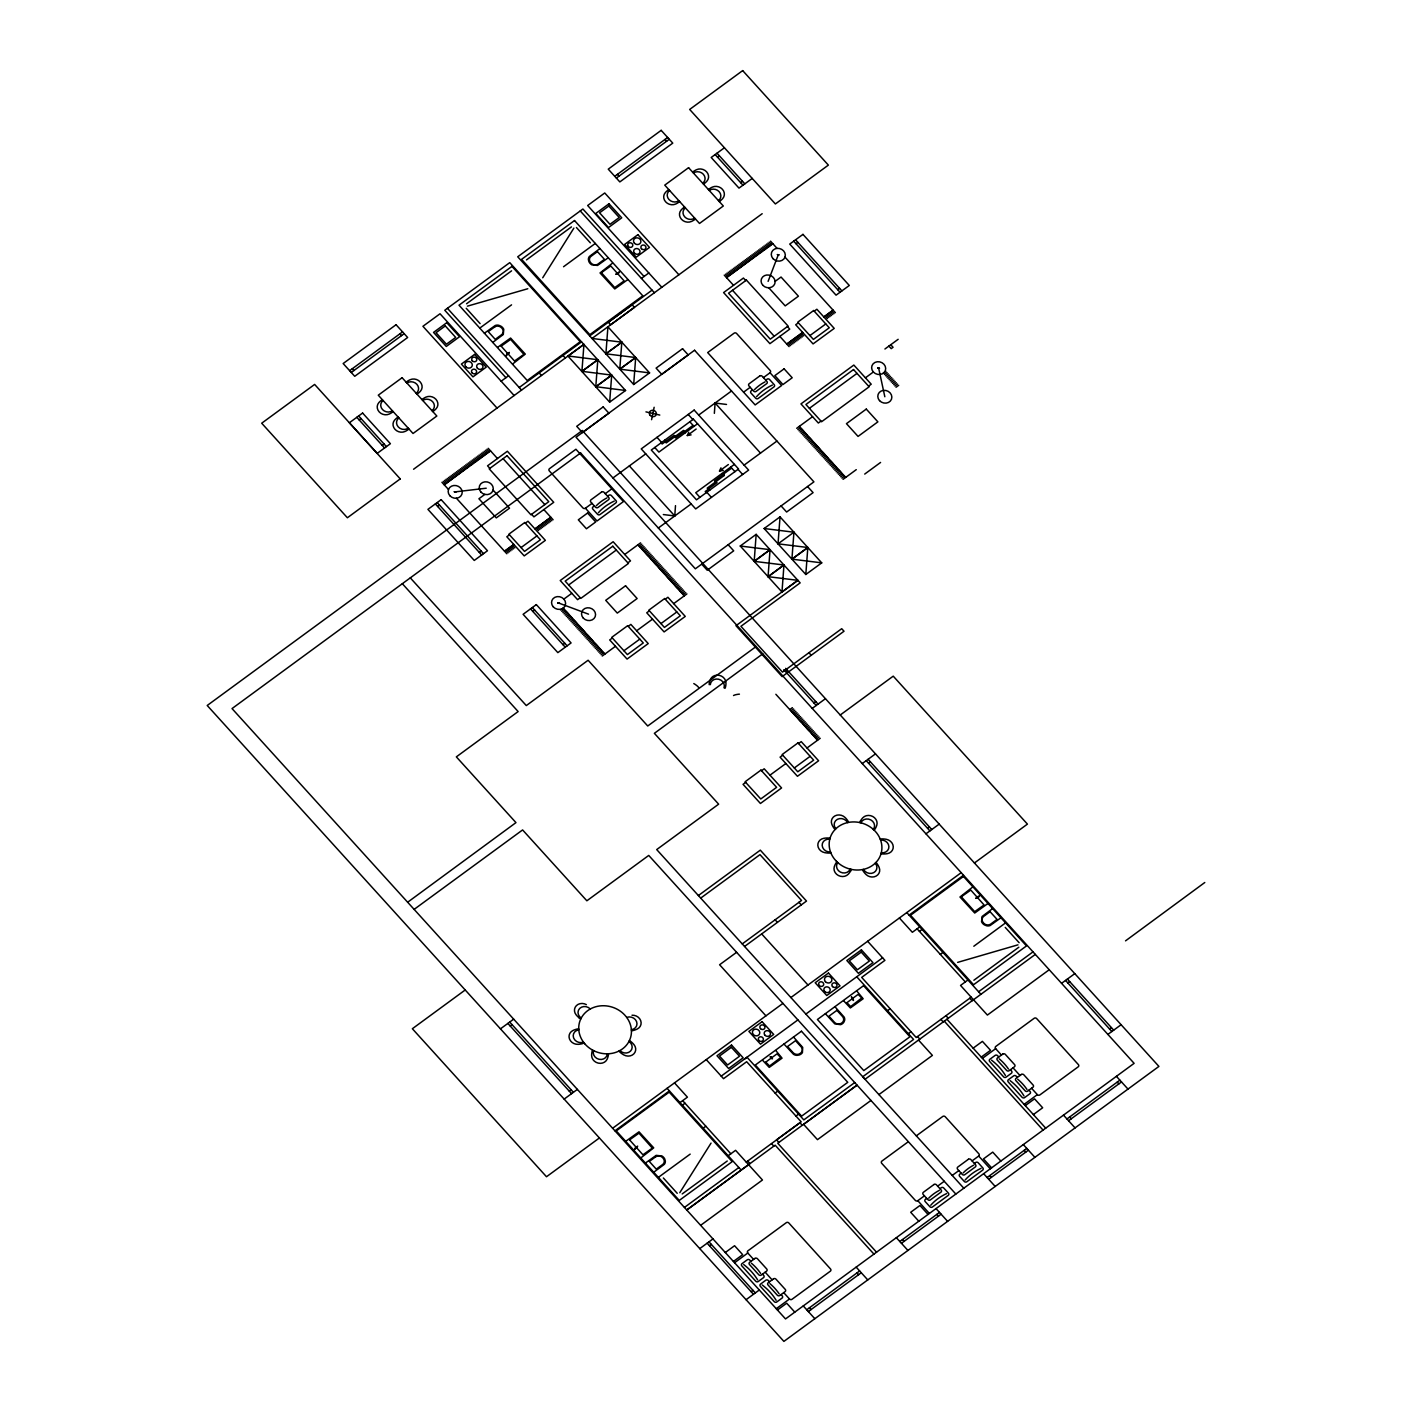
<?xml version="1.0" encoding="UTF-8"?>
<svg xmlns="http://www.w3.org/2000/svg" width="1412" height="1412" viewBox="0 0 1412 1412"><rect width="100%" height="100%" fill="white"/><g stroke="black" fill="none" stroke-linecap="round" stroke-linejoin="round"><path stroke-width="1.5" d="M617.097 272.869L618.244 273.663L619.533 271.828L615.738 274.299L617.909 273.769M771.94 1057.729C766.204 1054.587 775.929 1060.571 771.058 1058.276M756.161 534.354L754.184 561.358L783.96 564.994L781.983 591.999L797.851 580.332L768.057 576.661L770.052 549.674L740.259 546.02L756.161 534.354L800.163 582.874L740.929 626.31L782.477 672.13L841.711 628.693L844.023 631.235L782.142 676.613L735.97 625.692L797.851 580.332M649.573 372.892L619.78 369.167L635.7 357.554L605.907 353.812L607.919 326.807L649.573 372.892L633.688 384.505L635.682 357.518L619.78 369.167L621.809 342.181L592.016 338.456L517.727 256.79L582.891 209.011L644.066 276.47M663.34 514.55L674.76 515.962L675.501 505.637M714.348 413.363L715.107 403.038L726.509 404.45M805.811 574.49L807.823 547.503L778.03 543.832L780.042 516.863L764.139 528.512L805.811 574.49L821.731 562.858L780.042 516.863M764.139 528.512L793.932 532.218L791.92 559.152L821.731 562.858M583.95 344.334L581.92 371.321L611.696 375.098L609.666 402.085M508.267 354.041C512.397 347.987 502.495 361.172 507.42 353.247M636.671 1147.85C640.483 1141.655 631.323 1154.698 635.841 1146.985M651.585 419.682L654.144 407.274M977.033 896.92L978.181 897.732L979.469 895.896L975.674 898.35L977.845 897.82M768.11 281.359L778.312 254.742M691.103 434.878L687.291 435.531L688.774 432.319M723.297 470.39L719.502 471.043L720.985 467.831M771.57 1057.906L771.217 1056.97L771.287 1058.047M542.72 277.776L573.872 228.126M679.79 1192.699L711.048 1143.102M1125.541 940.851L1204.789 882.5M526.482 259.914L571.454 226.891M563.547 266.744L595.299 243.446M599.941 248.547L589.386 256.472A5.56 4.96 18.5 0 0 588.398 259.702L588.928 261.679A6.989 6.213 18.5 0 0 591.769 264.821L597.541 265.438L608.272 257.743M612.526 263.144L600.029 272.94L614.767 288.966L627.581 279.735M617.503 272.745L618.121 273.434M581.85 371.444L597.735 359.778L581.85 371.409M441.938 482.304L444.25 484.845L490.529 450.852L497.465 458.529M484.845 494.394L478.915 498.754L496.3 517.886L509.52 508.179L493.088 490.088M509.467 534.813L506.82 536.754L524.205 555.904L545.367 540.355L527.982 521.222L525.335 523.164M456.429 498.242L504.525 551.209L513.792 544.414M534.936 528.882L550.786 517.233M521.063 547.574L536.913 535.925M585.415 508.232L597.011 520.993L623.451 501.578L575.919 449.245L549.48 468.678A1.783 1.589 18.5 0 0 549.321 470.92L582.944 507.932A1.783 1.589 18.5 0 0 585.415 508.232L592.034 503.378M605.254 493.67L611.855 488.817M594.346 505.937L593.022 506.908A1.783 1.589 18.5 0 0 592.863 509.15L597.505 514.25A1.783 1.589 18.5 0 0 599.976 514.568L615.844 502.919A1.783 1.589 18.5 0 0 616.003 500.66L611.378 495.559A1.783 1.589 18.5 0 0 608.89 495.259L607.566 496.23M884.918 349.011L898.156 339.304M809.394 408.333L856.996 373.386M796.686 428.295L812.553 416.664M865.432 377.816L873.357 371.991A7.113 6.336 18.5 0 0 885.324 370.579A7.113 6.336 18.5 0 0 877.276 361.754A7.113 6.336 18.5 0 0 873.375 372.009M797.833 429.583L800.48 427.642M798.998 430.854L801.645 428.913M800.163 432.125L802.793 430.183M801.31 433.413L803.957 431.472M883.294 373.227L885.942 371.285M802.475 434.684L805.122 432.743M820.99 421.094L818.342 423.035L800.957 403.903L853.836 365.055L871.222 384.205L868.574 386.147M884.442 374.498L887.089 372.556M803.64 435.955L806.27 434.013M885.606 375.769L888.254 373.827M804.787 437.243L807.435 435.302M886.771 377.057L889.419 375.098M805.952 438.514L808.599 436.573M887.919 378.328L890.566 376.386M807.117 439.785L809.747 437.844M889.083 379.599L891.731 377.657M808.264 441.073L810.912 439.114M890.248 380.869L892.896 378.928M809.429 442.344L812.077 440.403M891.396 382.158L894.043 380.216M810.594 443.615L813.224 441.674M892.56 383.429L895.208 381.487M811.741 444.886L814.389 442.944M893.725 384.699L896.373 382.758M812.906 446.174L815.554 444.233M894.873 385.988L897.52 384.046M814.071 447.445L816.718 445.504M896.038 387.259L898.685 385.317M815.218 448.716L817.866 446.774M816.383 450.004L819.031 448.063M817.548 451.275L820.195 449.334M818.695 452.546L821.343 450.604M819.86 453.834L822.508 451.893M821.025 455.105L823.673 453.164M822.172 456.376L824.82 454.435M823.337 457.664L825.985 455.723M824.502 458.935L827.15 456.994M825.649 460.206L828.297 458.265M826.814 461.495L829.462 459.553M827.979 462.765L830.627 460.824M829.144 464.036L831.774 462.095M830.291 465.307L832.939 463.365M831.456 466.595L834.104 464.654M832.621 467.866L835.251 465.925M833.768 469.137L836.416 467.195M834.933 470.425L837.581 468.484M836.098 471.696L838.728 469.755M837.245 472.967L839.893 471.026M838.41 474.255L841.058 472.314M839.575 475.526L842.205 473.585M840.722 476.797L843.37 474.856M841.887 478.086L844.535 476.144M843.052 479.356L856.272 469.649M864.709 474.079L880.576 462.448M407.627 902.25L515.962 822.614L456.341 756.867L518.133 711.56L402.332 583.703M789.767 709.601L792.414 707.659M790.932 710.871L793.579 708.93M792.097 712.142L794.744 710.201M793.244 713.431L795.891 711.489M794.409 714.701L797.056 712.76M795.574 715.972L798.221 714.031M813.894 702.911L815.748 701.552M796.721 717.261L799.368 715.319M797.886 718.532L800.533 716.59M812.253 708.383L825.473 698.675M799.051 719.802L801.698 717.861M800.198 721.091L802.846 719.149M801.363 722.362L804.01 720.42M802.528 723.632L805.175 721.691M803.693 724.921L806.323 722.979M804.84 726.192L807.487 724.25M806.005 727.462L808.652 725.521M807.17 728.751L809.8 726.809M808.317 730.022L810.965 728.08M809.482 731.292L812.129 729.351M810.647 732.581L813.277 730.622M745.695 782.389L743.047 784.331L760.433 803.481L781.577 787.949L764.192 768.799L761.562 770.74M782.707 755.208L780.077 757.15L797.445 776.282L818.607 760.75L801.222 741.618L798.574 743.559M811.794 733.852L814.442 731.91M812.959 735.122L815.606 733.181M814.124 736.393L816.754 734.452M815.271 737.682L817.919 735.74M816.436 738.953L819.084 737.011M769.981 775.17L785.866 763.521M807.011 747.989L820.231 738.282M794.303 767.969L810.153 756.32M972.444 887.213L959.966 897.008L974.721 913.034L987.535 903.804M744.353 1059.159L747.001 1057.217L803.816 1119.892L854.737 1082.563M978.057 897.502L977.828 896.514L977.845 897.573M992.565 908.622L982.028 916.529L981.569 921.754A6.989 6.213 18.5 0 0 984.411 924.895L986.458 925.742A5.56 4.96 18.5 0 0 990.183 925.513L1000.914 917.8M973.821 946.234L1005.556 922.901M973.874 980.246L1018.829 947.223M748.572 1164.671L686.744 1209.996L775.153 1145.185L873.94 1254.103M856.731 976.769L913.564 1039.444L862.714 1076.756L865.026 1079.28L1035.331 954.406M700.652 1225.316L762.462 1179.991L735.581 1150.321L728.168 1155.74M870.957 1100.442L817.477 1139.66L803.587 1124.34L857.049 1085.122L777.747 1143.261L876.534 1252.197M349.629 370.685L402.561 331.873M614.75 176.306L667.664 137.494M351.253 372.468L404.167 333.673M616.373 178.089L669.288 139.294M466.542 303.774L511.585 270.839M724.427 147.766L711.189 157.473L738.988 188.114L752.225 178.424M479.762 328.113L511.55 304.851M359.107 419.876L360.96 418.517M717.472 157.103L719.326 155.744M484.404 333.214L495.153 325.537A5.56 4.96 18.5 0 1 498.877 325.307L500.907 326.172A6.989 6.213 18.5 0 1 503.766 329.314L503.29 334.52L492.735 342.428M497.748 347.246L510.579 338.05L525.299 354.094L512.803 363.872M507.208 353.565L507.843 354.271M382.264 445.415L384.117 444.056M740.647 182.66L742.5 181.301M501.154 381.205L508.567 375.769M641.419 278.411L648.832 272.975M519.21 387.523L581.55 341.863M589.704 335.897L652.062 290.166M413.575 469.243L583.862 344.422L625.551 390.506L609.666 402.138L567.942 356.089L583.827 344.422L509.75 262.632L444.78 310.252L505.92 377.71M762.18 213.706L592.016 338.456L633.688 384.505M724.232 275.111L726.545 277.652L772.841 243.711M437.649 506.484L439.503 505.125M796.015 243.729L797.868 242.37M775.117 281.376L781.048 277.034L798.415 296.185L785.196 305.892L768.763 287.783M479.339 552.463L481.192 551.104M837.722 289.707L839.575 288.348M798.345 322.818L795.697 324.76L813.065 343.91L834.227 328.396L816.86 309.246L814.212 311.187M786.784 344.051L802.651 332.42M823.814 316.906L833.08 310.11M612.949 477.944L645.761 453.87M698.693 415.057L731.504 391M809.923 335.579L825.791 323.948M692.921 425.453L684.043 431.966L684.979 432.972M697.546 423.759L658.91 452.087L654.744 447.498M743.577 392.165L750.196 387.312M763.415 377.604L770.034 372.75A1.783 1.589 18.5 0 0 770.193 370.509L736.605 333.479A1.783 1.589 18.5 0 0 734.134 333.161L707.677 352.576L755.155 404.926L781.613 385.529L770.034 372.75M687.291 435.531L696.151 429.036M752.508 389.871L751.184 390.842A1.783 1.589 18.5 0 0 751.025 393.083L755.649 398.184A1.783 1.589 18.5 0 0 758.138 398.502L774.005 386.853A1.783 1.589 18.5 0 0 774.164 384.611L769.54 379.493A1.783 1.589 18.5 0 0 767.051 379.193L765.728 380.163M719.502 471.043L728.363 464.548M568.665 584.974L616.285 550.045M532.836 611.431L534.689 610.072M734.381 464.389L695.745 492.717L699.911 497.324M731.61 468.131L722.75 474.626L721.814 473.602M658.345 528L691.156 503.943M744.089 465.13L776.918 441.073M563.865 599.112L571.807 593.287M624.722 554.492L640.589 542.843M639.106 546.056L641.754 544.114M640.254 547.344L642.901 545.403M641.419 548.615L644.066 546.673M560.564 610.037L563.212 608.095L604.901 654.074M642.584 549.886L645.213 547.944M561.729 611.325L564.376 609.384M580.244 597.735L577.596 599.676L560.229 580.526L613.143 541.731L630.511 560.882L627.863 562.823M643.731 551.174L646.378 549.233M562.876 612.596L565.524 610.655M644.896 552.445L647.543 550.503M564.041 613.867L566.689 611.925M646.043 553.716L648.69 551.792M565.206 615.155L567.853 613.214M647.208 555.004L649.855 553.063M566.353 616.426L569.001 614.485M648.373 556.275L651.02 554.334M567.518 617.697L570.166 615.773M649.52 557.563L652.168 555.622M650.685 558.834L653.332 556.893M568.683 618.986L571.313 617.044M569.83 620.256L572.478 618.315M651.85 560.105L654.48 558.164M570.995 621.545L573.643 619.603M652.997 561.394L655.645 559.452M572.142 622.816L574.79 620.874M654.162 562.664L656.809 560.723M573.307 624.086L575.955 622.145M655.309 563.935L657.957 561.994M574.472 625.375L577.12 623.433M656.474 565.224L659.122 563.282M657.639 566.494L660.287 564.553M575.619 626.646L578.267 624.704M576.784 627.916L579.432 625.975M658.786 567.765L661.434 565.841M577.932 629.205L580.579 627.263M659.951 569.054L662.599 567.112M579.096 630.476L581.744 628.534M661.098 570.324L663.746 568.383M562.947 644.649L564.8 643.29M580.261 631.746L582.909 629.805M662.263 571.595L664.911 569.671M581.409 633.035L584.056 631.093M663.428 572.884L666.076 570.942M582.574 634.306L585.221 632.364M664.575 574.154L667.223 572.213M583.738 635.577L586.368 633.653M665.74 575.443L668.388 573.501M584.886 636.865L587.533 634.923M666.905 576.714L669.535 574.772M586.051 638.136L588.698 636.194M668.053 577.985L670.7 576.043M587.198 639.424L589.845 637.483M669.217 579.273L671.865 577.332M588.363 640.695L591.01 638.753M670.365 580.544L673.012 578.602M589.528 641.966L592.175 640.024M671.53 581.815L674.177 579.873M590.675 643.254L593.322 641.313M672.694 583.103L675.342 581.162M591.84 644.525L594.487 642.584M673.842 584.374L676.489 582.432M592.987 645.796L595.635 643.854M675.007 585.645L677.654 583.721M594.152 647.084L596.799 645.143M676.172 586.933L678.801 584.992M595.317 648.355L597.964 646.414M677.319 588.204L679.966 586.262M596.464 649.626L599.112 647.702M612.349 637.995L609.702 639.936L627.069 659.086L648.232 643.572L630.864 624.404L628.216 626.346M649.379 610.831L646.731 612.773L664.099 631.923L685.261 616.409L667.894 597.258L665.264 599.2M678.484 589.492L681.131 587.551M597.629 650.914L600.277 648.973M679.631 590.763L682.278 588.822M598.794 652.185L601.441 650.244M680.796 592.034L683.443 590.092M599.941 653.456L602.589 651.532M681.961 593.322L684.608 591.381M601.106 654.744L603.754 652.803M683.108 594.593L685.755 592.652M602.253 656.015L615.473 646.308M636.635 630.793L652.52 619.144M673.683 603.63L686.92 593.923M623.928 650.755L639.795 639.124M660.957 623.592L676.825 611.961M778.03 543.832L793.932 532.218M756.126 646.519L647.737 725.997L588.116 660.251L526.305 705.576L410.292 577.861M762.762 653.844L654.374 733.322L718.637 804.169L656.704 849.583L963.814 1188.216M414.104 909.399L522.599 829.938L586.862 900.785L648.743 855.425L955.836 1194.058M465.201 989.988L412.357 1028.73L546.497 1176.743L599.394 1137.966M840.246 715.001L893.231 676.154L1027.424 824.114L974.439 862.979M500.448 1028.854L513.686 1019.146M862.255 763.574L875.493 753.867M510.173 1025.977L512.027 1024.618M868.539 763.221L870.392 761.862M698.393 895.543L760.309 850.148L806.499 901.068L744.565 946.464M700.705 898.103L759.991 854.631L801.522 900.45L742.253 943.904M736.605 952.306L719.608 964.749L765.939 1015.846M569.248 1091.105L571.083 1089.746M927.613 828.35L929.467 826.991M564.147 1099.101L577.384 1089.393M925.954 833.804L939.192 824.114M612.614 1128.259L782.919 1003.385M790.896 997.543L961.201 872.669M614.944 1130.818L669.394 1090.894M909.116 915.117L963.513 875.228M626.169 1141.002L639.018 1131.806L653.721 1147.85L641.207 1157.628M680.002 1102.596L687.415 1097.159L674.495 1082.898M919.759 926.872L912.346 932.291L899.391 917.994M721.214 1076.138L797.904 1019.905M805.864 1014.063L882.606 957.795L884.918 960.354L861.691 977.386L916.212 1037.502L971.191 997.19M682.349 1105.19L684.996 1103.249M919.424 931.355L922.071 929.414M635.629 1147.321L635.859 1148.309L635.877 1147.232M645.443 1163.029L656.192 1155.351L661.963 1155.987A6.989 6.213 18.5 0 1 664.805 1159.128L665.317 1161.105A5.56 4.96 18.5 0 1 664.328 1164.335L653.756 1172.242M655.803 1156.693L649.308 1161.441L656.28 1169.154L662.793 1164.406A5.03 4.483 18.5 0 0 663.199 1158.334L662.51 1157.558A5.03 4.483 18.5 0 0 655.803 1156.675M799.933 1053.599L800.728 1053.017A5.03 4.483 18.5 0 0 801.222 1046.945L795.521 1040.679L787.543 1046.521L793.226 1052.805A5.03 4.483 18.5 0 0 799.916 1053.599M703.194 1128.17L705.841 1126.229M940.268 954.353L942.916 952.412M658.398 1177.343L690.186 1154.116M775.117 1093.064L777.765 1091.123M887.495 1010.692L890.142 1008.75M967.944 979.999L960.548 985.435L987.394 1015.069L1049.222 969.744M682.19 1193.934L727.251 1161.017M795.98 1116.062L798.627 1114.121M908.34 1033.672L910.987 1031.731M684.432 1207.437L738.847 1167.53M746.26 1162.094L801.186 1121.834L746.666 1061.718L723.526 1078.68L706.247 1059.618M978.604 991.753L1033.019 951.864M878.917 1094.6L932.397 1055.399L918.506 1040.079M699.752 1248.614L712.972 1238.924M973.168 1048.145L982.417 1041.368L990.536 1050.299L981.269 1057.094M1061.559 983.334L1074.797 973.627M709.477 1245.737L711.33 1244.378M1067.843 982.981L1069.696 981.622M982.434 1058.365L995.654 1048.657A1.783 1.589 18.5 0 1 995.831 1046.416L1034.184 1018.281A1.783 1.589 18.5 0 1 1036.673 1018.599L1078.362 1064.577A1.783 1.589 18.5 0 1 1078.203 1066.819L1039.832 1094.953A1.783 1.589 18.5 0 1 1037.361 1094.635L1031.554 1088.264M725.309 1252.515L734.575 1245.719L742.677 1254.668L733.41 1261.463M734.575 1262.734L747.795 1253.026A1.783 1.589 18.5 0 1 747.972 1250.785L786.343 1222.651A1.783 1.589 18.5 0 1 788.814 1222.968L830.503 1268.947A1.783 1.589 18.5 0 1 830.344 1271.188L791.973 1299.322A1.783 1.589 18.5 0 1 789.502 1299.005L783.713 1292.633M908.357 1141.69L881.9 1161.088A1.783 1.589 18.5 0 0 881.741 1163.347L915.311 1200.377A1.783 1.589 18.5 0 0 917.8 1200.694L929.378 1213.455M916.317 1135.848L942.775 1116.451A1.783 1.589 18.5 0 1 945.263 1116.768L978.851 1153.798A1.783 1.589 18.5 0 1 978.692 1156.04L990.271 1168.818M751.166 1291.715L753.02 1290.356M1109.532 1028.96L1111.385 1027.601M746.065 1299.711L759.303 1290.003M1107.89 1034.414L1121.11 1024.724M1024.124 1104.343L1037.361 1094.635M1025.288 1105.614L1034.537 1098.836L1042.656 1107.767L1033.39 1114.562M917.8 1200.694L924.419 1195.84M937.639 1186.133L944.257 1181.279M952.217 1175.437L958.836 1170.601M972.074 1160.893L978.692 1156.04M776.265 1308.712L789.502 1299.005M926.731 1198.382L925.407 1199.353A1.783 1.589 18.5 0 0 925.248 1201.612L929.873 1206.713A1.783 1.589 18.5 0 0 932.361 1207.031L948.229 1195.382A1.783 1.589 18.5 0 0 948.405 1193.14L943.763 1188.022A1.783 1.589 18.5 0 0 941.292 1187.721L939.968 1188.692M961.148 1173.143L959.842 1174.113A1.783 1.589 18.5 0 0 959.666 1176.372L964.308 1181.473A1.783 1.589 18.5 0 0 966.779 1181.791L982.664 1170.142A1.783 1.589 18.5 0 0 982.823 1167.9L978.198 1162.782A1.783 1.589 18.5 0 0 975.71 1162.482L974.386 1163.453M777.43 1309.983L786.696 1303.205L794.797 1312.136M806.729 1309.771L859.643 1270.959M899.815 1241.519L939.509 1212.414M987.112 1177.52L1026.789 1148.415M1066.96 1118.957L1119.892 1080.162M808.352 1311.554L861.267 1272.759M901.438 1243.301L941.133 1214.196M988.718 1179.302L1028.413 1150.198M1068.584 1120.74L1121.499 1081.945M957.636 962.384L1017.964 944.84M467.407 306.157L527.788 288.736M455.193 491.87L486.222 488.217M568.03 355.965L597.823 359.725L595.793 386.694L625.569 390.489M852.16 998.831C849.6 991.665 854.895 1005.75 853.042 998.178M645.955 411.88L659.792 415.075M558.587 602.995L588.539 614.167M726.545 277.652L733.516 285.312M799.333 426.371L845.682 477.415M576.431 227.508L590.34 242.829M740.259 546.02L781.983 591.999M728.168 544.732L733.693 550.839L707.235 570.236L701.711 564.147M1005.238 927.402L1019.146 942.722M775.859 694.28L817.583 740.223M503.078 458.653L544.82 504.596M488.199 448.31L490.529 450.852M543.832 509.573L553.116 519.775M486.875 449.281L489.205 451.84M549.48 518.204L551.792 520.746M485.569 450.251L487.881 452.811M548.156 519.175L550.468 521.716M484.245 451.222L486.558 453.781M546.832 520.145L549.144 522.687M482.922 452.193L485.234 454.752M545.509 521.116L547.821 523.658M481.598 453.164L483.91 455.723M544.185 522.087L546.515 524.629M480.274 454.135L482.586 456.694M542.861 523.058L545.191 525.599M478.95 455.105L481.263 457.664M541.537 524.028L543.867 526.57M489.876 468.36L487.546 465.819L507.367 451.24L553.733 502.301L533.913 516.863L531.6 514.303M477.627 456.076L479.939 458.635M540.214 524.999L542.543 527.541M476.303 457.047L478.633 459.606M538.907 525.97L541.22 528.512M474.979 458.017L477.309 460.577M537.584 526.941L539.896 529.482M473.655 458.988L475.985 461.547M536.26 527.912L538.572 530.453M472.332 459.959L474.661 462.518M471.026 460.93L473.338 463.489M469.702 461.9L472.014 464.46M468.378 462.871L470.69 465.43M467.054 463.842L469.366 466.401M465.731 464.813L468.043 467.372M464.407 465.783L466.719 468.343M463.083 466.754L465.413 469.313M461.759 467.725L464.089 470.284M460.436 468.696L462.765 471.255M459.112 469.667L461.442 472.226M457.806 470.637L460.118 473.197M456.482 471.608L458.794 474.167M455.158 472.579L457.47 475.138M453.834 473.549L456.147 476.109M452.511 474.52L454.823 477.079M451.187 475.491L453.499 478.05M449.863 476.462L452.193 479.021M512.468 545.385L514.78 547.944M448.539 477.432L450.869 479.992M511.144 546.356L513.456 548.915M447.216 478.403L449.545 480.962M509.82 547.327L512.132 549.886M445.892 479.374L448.222 481.933M508.497 548.297L510.809 550.856M444.586 480.345L446.898 482.904M507.173 549.268L509.485 551.827M443.262 481.315L445.574 483.875M505.849 550.239L508.161 552.798M504.525 551.209L506.837 553.769M444.268 484.845L448.486 489.487M717.014 153.202L744.812 183.842M795.556 239.811L841.887 290.89M890.743 344.74L893.055 347.281L891.219 348.64L888.889 346.099M715.16 154.561L742.959 185.201M793.703 241.17L840.034 292.249M770.546 241.152L777.059 248.371M785.001 257.125L835.392 312.67M769.222 242.123L771.534 244.682M831.756 311.081L834.068 313.64M767.899 243.093L770.211 245.653M830.433 312.052L832.745 314.611M766.575 244.064L768.887 246.623M829.109 313.023L831.421 315.582M765.251 245.035L767.563 247.594M827.785 313.993L830.097 316.553M763.927 246.006L766.239 248.565M826.461 314.964L828.773 317.524M762.604 246.976L764.916 249.536M825.137 315.935L827.45 318.494M665.017 139.435L666.64 141.235M761.28 247.947L763.592 250.506M759.956 248.918L762.268 251.46M758.632 249.889L760.944 252.43M757.309 250.859L759.621 253.401M755.985 251.83L758.297 254.372M754.661 252.801L756.973 255.343M753.337 253.772L755.649 256.313M752.014 254.725L754.326 257.284M750.69 255.696L753.002 258.255M749.366 256.666L751.678 259.226M748.042 257.637L750.354 260.196M746.719 258.608L749.048 261.167M745.395 259.579L747.725 262.138M744.071 260.549L746.401 263.109M742.747 261.52L745.077 264.079M741.424 262.491L743.753 265.05M740.1 263.462L742.43 266.021M738.794 264.432L741.106 266.992M801.328 333.391L803.64 335.95M737.47 265.403L739.782 267.962M800.004 334.362L802.316 336.921M736.146 266.374L738.458 268.933M798.68 335.332L800.992 337.892M734.822 267.345L737.135 269.904M797.356 336.303L799.669 338.862M745.748 280.582L743.436 278.04L723.597 292.584L769.911 343.663L789.749 329.12L787.437 326.56M733.499 268.315L735.811 270.875M796.033 337.274L798.345 339.833M732.175 269.286L734.487 271.845M794.709 338.245L797.021 340.804M730.851 270.257L733.163 272.798M793.385 339.215L795.697 341.775M729.527 271.228L731.84 273.769M792.061 340.186L794.374 342.745M728.204 272.198L730.516 274.74M790.738 341.157L793.05 343.698M726.88 273.169L729.192 275.711M789.414 342.128L791.726 344.669M725.556 274.14L727.868 276.681M788.09 343.098L790.402 345.64M779.83 336.391L789.079 346.611M732.528 290.29L774.217 336.25M617.397 174.364L619.021 176.147M678.89 274.758L604.742 192.985L587.657 205.517L661.804 287.289M580.244 210.953L654.391 292.725M807.558 486.522L813.083 492.629L786.625 512.027L781.101 505.92M715.107 403.038L760.503 453.093M688.209 414.44L692.851 419.558M738.035 469.366L742.659 474.485M689.797 421.782L693.98 426.389M730.675 467.107L734.981 471.608M723.191 474.503L724.127 475.526M675.077 436.414L674.159 435.39L662.14 443.986L661.081 442.839M716.096 481.633L717.014 482.657L708.153 489.152L707.218 488.128L724.321 475.385L723.385 474.361L714.525 480.874L715.443 481.88M674.671 436.926L675.589 437.949L684.467 431.437L683.532 430.413L666.217 442.909L665.299 441.885M664.664 440.226L665.705 441.374M709.848 490.035L708.806 488.887L705.223 491.517L706.265 492.664M656.986 437.332L661.61 442.45M706.794 492.276L711.436 497.377M563 355.453L565.312 358.013M808.935 652.715L811.247 655.274M629.346 465.907L674.76 515.962M539.172 372.909L541.484 375.468M466.225 308.275L480.098 323.613M785.637 668.353L818.06 704.111M868.08 759.303L931.779 829.55M1067.384 979.063L1113.715 1030.16M785.125 670.188L787.437 672.73M783.784 669.712L816.224 705.47M866.227 760.662L929.926 830.909M1065.531 980.422L1111.862 1031.519M447.427 308.31L521.54 390.083M514.127 395.519L440.032 313.764L422.929 326.296L497.024 408.05M637.959 544.803L684.273 595.864M1116.415 1076.332L1127.994 1089.093M1117.245 1082.104L1118.851 1083.887M399.914 333.814L401.537 335.615M906.786 912.576L980.916 994.313M917.112 928.814L965.314 981.94M969.762 998.231L972.091 1000.773M1069.608 1117.016L1071.231 1118.816M1063.483 1115.127L1075.079 1127.906M995.654 1048.657L1001.443 1055.046M1013.039 1067.825L1019.976 1075.485M998.796 1056.988L997.649 1055.717A1.783 1.589 18.5 0 0 995.16 1055.399L989.865 1059.282A1.783 1.589 18.5 0 0 989.706 1061.542L1003.597 1076.862A1.783 1.589 18.5 0 0 1006.085 1077.162L1011.38 1073.279A1.783 1.589 18.5 0 0 1011.539 1071.037L1010.392 1069.766M1017.328 1077.427L1016.181 1076.156A1.783 1.589 18.5 0 0 1013.692 1075.838L1008.397 1079.721A1.783 1.589 18.5 0 0 1008.239 1081.963L1022.129 1097.301A1.783 1.589 18.5 0 0 1024.618 1097.601L1029.913 1093.718A1.783 1.589 18.5 0 0 1030.072 1091.476L1028.907 1090.188M945.952 1015.687L948.264 1018.246M946.922 1019.235L1045.71 1128.17M944.275 1021.176L1043.062 1130.112M352.276 368.744L353.9 370.526M940.904 1019.393L943.216 1021.953M867.639 941.274L882.606 957.795M1023.312 1144.585L1034.908 1157.346M358.648 415.958L386.429 446.616M437.19 502.566L483.522 553.663M532.359 607.531L567.112 645.831M798.874 902.25L801.186 904.81M1024.141 1150.356L1025.765 1152.139M356.795 417.317L384.576 447.975M435.337 503.925L481.668 555.022M530.506 608.89L565.259 647.19M917.5 1036.549L919.812 1039.108M856.943 991.171L863.156 998.743L850.342 1007.956L843.723 1000.861M852.654 997.913L851.93 998.443M1000.843 1161.052L992.742 1152.121L983.476 1158.899L991.595 1167.848M775.064 919.724L777.377 922.265M989.759 1175.578L991.365 1177.361M834.898 1006.685L844.111 1017.046A5.56 4.96 18.5 0 1 844.605 1020.47L843.811 1022.27A6.989 6.213 18.5 0 1 840.564 1024.671L834.792 1023.876L825.367 1013.675M983.634 1173.69L995.213 1186.451M761.668 933.932L807.982 985.011M793.509 1037.026L802.704 1047.386L802.422 1052.628A6.989 6.213 18.5 0 1 799.157 1055.011L797.039 1055.346A5.56 4.96 18.5 0 1 793.403 1054.217L783.978 1044.015M936.032 1208.584L947.611 1221.345M936.862 1214.355L938.486 1216.138M928.055 1214.426L919.953 1205.495L910.687 1212.273L918.806 1221.221M775.859 1050.599L782.054 1058.17L769.222 1067.384L762.621 1060.306M802.263 1125.293L799.951 1122.734L776.547 1139.872L778.877 1142.449M902.462 1239.577L904.086 1241.36M896.338 1237.689L907.934 1250.45M771.499 1143.596L773.811 1146.156M856.166 1267.129L867.762 1279.907M856.996 1272.9L858.62 1274.701M747.689 1161.052L750.001 1163.612M682.649 1100.654L730.816 1153.798M667.082 1088.334L741.141 1170.054M809.376 1307.83L811 1309.612M803.251 1305.941L814.83 1318.702M747.795 1253.026L753.602 1259.416M765.18 1272.194L772.117 1279.854M750.955 1261.357L749.79 1260.086A1.783 1.589 18.5 0 0 747.301 1259.769L742.024 1263.652A1.783 1.589 18.5 0 0 741.847 1265.911L755.755 1281.231A1.783 1.589 18.5 0 0 758.226 1281.531L763.521 1277.648A1.783 1.589 18.5 0 0 763.68 1275.407L762.533 1274.136M769.487 1281.796L768.322 1280.525A1.783 1.589 18.5 0 0 765.833 1280.207L760.556 1284.09A1.783 1.589 18.5 0 0 760.38 1286.332L774.288 1301.67A1.783 1.589 18.5 0 0 776.759 1301.97L782.054 1298.087A1.783 1.589 18.5 0 0 782.213 1295.845L781.065 1294.557M663.358 1177.979L677.23 1193.316M509.714 1022.059L573.413 1092.306M709 1241.836L755.332 1292.915M507.861 1023.418L571.56 1093.665M707.147 1243.178L753.478 1294.274M878.652 368.108L884.83 396.754M408.192 428.154A7.113 6.336 18.5 0 1 398.255 426.918A7.113 6.336 18.5 0 1 398.925 417.934M693.786 683.567A21.198 18.885 18.5 0 1 697.21 685.95A8.366 7.448 18.5 0 1 698.605 687.45M739.429 694.157A21.198 18.885 18.5 0 0 735.405 694.81A8.366 7.448 18.5 0 0 733.534 695.534M704.111 183.684A21.198 18.885 18.5 0 0 706.953 181.089A8.101 7.219 18.5 0 0 706.618 171.84A8.101 7.219 18.5 0 0 696.61 169.669A21.198 18.885 18.5 0 0 693.221 171.664A8.366 7.448 18.5 0 0 692.621 172.14M756.514 396.701A53.832 47.973 18.5 0 1 772.382 385.07M754.485 389.624A47.655 42.448 18.5 0 1 765.075 381.858M598.353 512.768A53.832 47.973 18.5 0 1 614.22 501.119M596.323 505.69A47.655 42.448 18.5 0 1 606.913 497.924M724.974 688.35A8.366 7.448 18.5 0 0 725.609 686.567A21.198 18.885 18.5 0 0 725.962 682.826A8.101 7.219 18.5 0 0 719.396 675.377A8.101 7.219 18.5 0 0 710.501 679.243A21.198 18.885 18.5 0 0 709.336 682.808A8.366 7.448 18.5 0 0 709.212 684.696M710.307 684.661A7.113 6.336 18.5 0 1 718.602 679.207A7.113 6.336 18.5 0 1 724.003 687.838M432.796 411.563A8.366 7.448 18.5 0 0 433.449 411.121A21.198 18.885 18.5 0 0 436.273 408.545A8.101 7.219 18.5 0 0 435.937 399.296A8.101 7.219 18.5 0 0 425.93 397.125A21.198 18.885 18.5 0 0 422.541 399.119A8.366 7.448 18.5 0 0 421.941 399.596M422.735 400.478A7.113 6.336 18.5 0 1 432.654 401.696A7.113 6.336 18.5 0 1 432.001 410.68M416.999 394.142A8.366 7.448 18.5 0 0 417.652 393.719A21.198 18.885 18.5 0 0 420.494 391.142A8.101 7.219 18.5 0 0 420.141 381.893A8.101 7.219 18.5 0 0 410.133 379.722A21.198 18.885 18.5 0 0 406.744 381.699A8.366 7.448 18.5 0 0 406.144 382.193M406.938 383.058A7.113 6.336 18.5 0 1 416.858 384.293A7.113 6.336 18.5 0 1 416.205 393.277M408.968 429.019A8.366 7.448 18.5 0 1 408.368 429.513A21.198 18.885 18.5 0 1 404.997 431.49A8.101 7.219 18.5 0 1 394.989 429.319A8.101 7.219 18.5 0 1 394.636 420.07A21.198 18.885 18.5 0 1 397.478 417.493A8.366 7.448 18.5 0 1 398.131 417.07M393.189 411.598A8.366 7.448 18.5 0 1 392.571 412.092A21.198 18.885 18.5 0 1 389.2 414.069A8.101 7.219 18.5 0 1 379.193 411.898A8.101 7.219 18.5 0 1 378.84 402.649A21.198 18.885 18.5 0 1 381.681 400.073A8.366 7.448 18.5 0 1 382.334 399.649M392.395 410.733A7.113 6.336 18.5 0 1 382.475 409.515A7.113 6.336 18.5 0 1 383.129 400.514M695.445 218.984A8.366 7.448 18.5 0 1 694.845 219.478A21.198 18.885 18.5 0 1 691.474 221.455A8.101 7.219 18.5 0 1 681.466 219.284A8.101 7.219 18.5 0 1 681.113 210.035A21.198 18.885 18.5 0 1 683.955 207.44A8.366 7.448 18.5 0 1 684.608 207.017M694.651 218.101A7.113 6.336 18.5 0 1 684.732 216.883A7.113 6.336 18.5 0 1 685.385 207.899M679.649 201.563A8.366 7.448 18.5 0 1 679.048 202.057A21.198 18.885 18.5 0 1 675.677 204.034A8.101 7.219 18.5 0 1 665.67 201.863A8.101 7.219 18.5 0 1 665.317 192.614A21.198 18.885 18.5 0 1 668.158 190.038A8.366 7.448 18.5 0 1 668.811 189.614M678.872 200.698A7.113 6.336 18.5 0 1 668.935 199.463A7.113 6.336 18.5 0 1 669.606 190.479M719.255 201.528A8.366 7.448 18.5 0 0 719.926 201.086A21.198 18.885 18.5 0 0 722.75 198.51A8.101 7.219 18.5 0 0 722.397 189.261A8.101 7.219 18.5 0 0 712.389 187.09A21.198 18.885 18.5 0 0 709.018 189.067A8.366 7.448 18.5 0 0 708.418 189.561M709.212 190.426A7.113 6.336 18.5 0 1 719.132 191.661A7.113 6.336 18.5 0 1 718.479 200.645M704.129 183.666A8.366 7.448 18.5 0 1 703.476 184.107M693.416 173.023A7.113 6.336 18.5 0 1 703.335 174.241A7.113 6.336 18.5 0 1 702.682 183.242M881.053 853.713A8.366 7.448 18.5 0 0 883.153 853.978A21.198 18.885 18.5 0 0 887.248 853.678A8.101 7.219 18.5 0 0 893.249 846.618A8.101 7.219 18.5 0 0 886.436 839.328A21.198 18.885 18.5 0 0 882.288 838.887A8.366 7.448 18.5 0 0 880.223 839.099M862.485 869.58A8.366 7.448 18.5 0 0 863.403 871.363A21.198 18.885 18.5 0 0 865.997 874.469A8.101 7.219 18.5 0 0 876.075 876.111A8.101 7.219 18.5 0 0 879.182 867.533A21.198 18.885 18.5 0 0 877.276 864.038A8.366 7.448 18.5 0 0 875.934 862.503M851.242 869.386A8.366 7.448 18.5 0 1 850.536 871.151M836.981 861.849A8.366 7.448 18.5 0 0 835.798 863.367A21.198 18.885 18.5 0 0 834.28 866.774A8.101 7.219 18.5 0 0 838.375 875.493A8.101 7.219 18.5 0 0 848.294 874.169A21.198 18.885 18.5 0 0 850.536 871.133M830.856 852.883A8.366 7.448 18.5 0 1 828.791 853.077A21.198 18.885 18.5 0 1 824.643 852.636A8.101 7.219 18.5 0 1 817.83 845.364A8.101 7.219 18.5 0 1 823.849 838.304A21.198 18.885 18.5 0 1 827.962 837.987A8.366 7.448 18.5 0 1 830.044 838.269M835.163 829.462A8.366 7.448 18.5 0 1 833.804 827.926A21.198 18.885 18.5 0 1 831.897 824.449A8.101 7.219 18.5 0 1 835.021 815.854A8.101 7.219 18.5 0 1 845.1 817.513A21.198 18.885 18.5 0 1 847.694 820.619A8.366 7.448 18.5 0 1 848.594 822.402M874.116 830.115A8.366 7.448 18.5 0 0 875.299 828.615A21.198 18.885 18.5 0 0 876.799 825.19A8.101 7.219 18.5 0 0 872.722 816.471A8.101 7.219 18.5 0 0 862.803 817.795A21.198 18.885 18.5 0 0 860.543 820.831M859.837 822.578A8.366 7.448 18.5 0 1 860.561 820.831M850.183 869.139A7.113 6.336 18.5 0 1 840.352 872.087A7.113 6.336 18.5 0 1 837.775 862.591M875.228 863.209A7.113 6.336 18.5 0 1 873.71 872.651A7.113 6.336 18.5 0 1 863.526 869.368M830.503 851.93A7.113 6.336 18.5 0 1 822.172 845.435A7.113 6.336 18.5 0 1 829.779 839.205M835.869 828.773A7.113 6.336 18.5 0 1 837.387 819.331A7.113 6.336 18.5 0 1 847.571 822.614M860.914 822.825A7.113 6.336 18.5 0 1 870.745 819.878A7.113 6.336 18.5 0 1 873.322 829.391M880.594 840.052A7.113 6.336 18.5 0 1 888.907 846.547A7.113 6.336 18.5 0 1 881.3 852.76M592.634 1050.14A8.366 7.448 18.5 0 0 591.999 1051.922A21.198 18.885 18.5 0 0 591.646 1055.664A8.101 7.219 18.5 0 0 598.211 1063.112A8.101 7.219 18.5 0 0 607.107 1059.247A21.198 18.885 18.5 0 0 608.272 1055.682A8.366 7.448 18.5 0 0 608.395 1053.793M619.003 1051.04A8.366 7.448 18.5 0 0 620.415 1052.558A21.198 18.885 18.5 0 0 623.822 1054.923A8.101 7.219 18.5 0 0 633.812 1053.899A8.101 7.219 18.5 0 0 634.023 1044.686A21.198 18.885 18.5 0 0 631.146 1041.774A8.366 7.448 18.5 0 0 629.399 1040.626M631.446 1030.689A8.366 7.448 18.5 0 0 633.511 1030.407A21.198 18.885 18.5 0 0 637.253 1029.03A8.101 7.219 18.5 0 0 640.677 1020.558A8.101 7.219 18.5 0 0 632.011 1015.228M580.773 1018.934A8.366 7.448 18.5 0 1 579.026 1017.77M584.074 1042.956A8.366 7.448 18.5 0 1 582.203 1043.697A21.198 18.885 18.5 0 1 578.179 1044.333A8.101 7.219 18.5 0 1 569.495 1038.985A8.101 7.219 18.5 0 1 572.919 1030.513A21.198 18.885 18.5 0 1 576.696 1029.136A8.366 7.448 18.5 0 1 578.726 1028.871M626.751 1017.434A7.113 6.336 18.5 0 1 636.583 1021.617A7.113 6.336 18.5 0 1 631.393 1029.701M628.958 1041.491A7.113 6.336 18.5 0 1 630.493 1051.128A7.113 6.336 18.5 0 1 619.903 1050.563M581.215 1018.052A7.113 6.336 18.5 0 1 579.697 1008.433A7.113 6.336 18.5 0 1 590.269 1008.98M583.438 1042.109A7.113 6.336 18.5 0 1 573.607 1037.926A7.113 6.336 18.5 0 1 578.796 1029.86M607.319 1053.829A7.113 6.336 18.5 0 1 599.006 1059.282A7.113 6.336 18.5 0 1 593.605 1050.652M579.026 1017.77A21.198 18.885 18.5 0 1 576.149 1014.857A8.101 7.219 18.5 0 1 576.378 1005.644A8.101 7.219 18.5 0 1 586.368 1004.638M928.708 1198.153A47.655 42.448 18.5 0 1 939.298 1190.387M930.737 1205.23A53.832 47.973 18.5 0 1 946.605 1193.599M751.36 1263.193A47.655 42.448 18.5 0 1 760.627 1273.412M743.7 1264.552A53.832 47.973 18.5 0 1 757.609 1279.872M769.893 1283.614A47.655 42.448 18.5 0 1 779.142 1293.833M762.233 1284.973A53.832 47.973 18.5 0 1 776.141 1300.311M963.143 1172.913A47.655 42.448 18.5 0 1 973.715 1165.147M965.155 1179.991A53.832 47.973 18.5 0 1 981.04 1168.359M999.202 1058.823A47.655 42.448 18.5 0 1 1008.468 1069.043M991.559 1060.183A53.832 47.973 18.5 0 1 1005.45 1075.503M1017.734 1079.262A47.655 42.448 18.5 0 1 1027.001 1089.464M1010.092 1080.604A53.832 47.973 18.5 0 1 1023.982 1095.941M454.311 491.782L456.058 492.011L454.311 491.711M557.705 602.906L559.452 603.136L557.705 602.906M777.43 254.654L779.177 254.901L777.43 254.601M877.77 368.02L879.535 368.267L877.787 367.914M601.406 272.745L614.732 287.589L624.139 280.917L610.778 265.968L601.424 272.657M961.343 896.832L974.686 911.64L984.076 904.968L970.785 890.072L961.343 896.761M501.189 346.187L514.497 361.031L523.905 354.377L510.614 339.427L501.189 346.152M765.833 1062.159L769.575 1066.007L780.73 1057.517L777.024 1053.829L765.851 1062.053M846.935 1002.714L850.677 1006.579L861.779 997.966L858.09 994.401L846.953 1002.644M629.611 1139.925L642.919 1154.787L652.326 1148.132L639.001 1133.165L629.611 1139.855M762.092 1021.67L748.889 1031.413L760.503 1044.156L773.705 1034.431L762.092 1021.67M731.522 1045.056L716.996 1055.752L728.61 1068.513L743.136 1057.8L731.522 1045.056M731.363 1047.298L719.485 1056.052L727.604 1064.983L739.5 1056.229L731.363 1047.298M597.435 251.636L590.922 256.402A5.03 4.483 18.5 0 0 590.534 262.473L591.222 263.25A5.03 4.483 18.5 0 0 597.929 264.115L604.424 259.331L597.435 251.636M632.135 304.763L608.325 322.218L610.637 324.778L634.447 307.304L632.135 304.763M400.231 478.897L347.387 517.763L261.697 423.212L314.629 384.435L400.231 478.897M611.643 375.151L595.758 386.8L611.643 375.151M507.049 455.741L489.205 468.855L530.93 514.798L548.774 501.684L507.049 455.741M694.563 350.247L576.025 437.243L695.339 568.807L813.912 481.863L694.563 350.247M524.752 522.528L508.885 534.177L524.54 551.404L540.39 539.755L524.752 522.528M601.565 492.047L590.993 499.813A1.783 1.589 18.5 0 0 590.834 502.072L595.476 507.173A1.783 1.589 18.5 0 0 597.947 507.473L608.537 499.707A1.783 1.589 18.5 0 0 608.696 497.465L604.054 492.347A1.783 1.589 18.5 0 0 601.565 492.047M587.568 513.033L578.32 519.828L586.439 528.776L595.688 521.963L587.568 513.033M853.519 369.556L805.917 404.503L821.572 421.747L869.157 386.782L853.519 369.556M866.28 409.092L846.459 423.653L858.055 436.414L877.876 421.853L866.28 409.092M770.052 549.674L754.184 561.358L770.052 549.674M783.96 564.994L768.093 576.678L783.96 564.994M760.962 770.105L745.112 781.754L760.768 798.98L776.618 787.331L760.962 770.105M797.992 742.906L782.124 754.555L797.78 771.782L813.647 760.15L797.992 742.906M990.059 911.693L983.564 916.476A5.03 4.483 18.5 0 0 983.176 922.53L983.864 923.324A5.03 4.483 18.5 0 0 990.571 924.172L997.066 919.388L990.059 911.693M396.066 324.725L343.151 363.537L354.73 376.298L407.644 337.503L396.066 324.725M661.187 130.345L608.254 169.158L619.833 181.919L672.765 143.124L661.187 130.345M742.677 70.6L689.674 109.448L775.382 203.963L828.367 165.116L742.677 70.6M511.956 266.391L459.006 305.186L527.241 380.499L580.208 341.704L511.956 266.391M574.525 220.537L521.575 259.349L589.845 334.644L642.795 295.814L574.525 220.537M446.774 322.695L433.537 332.402L446.28 346.452L459.518 336.744L446.774 322.695M608.996 203.769L595.758 213.477L608.501 227.526L621.739 217.819L608.996 203.769M445.292 325.925L436.026 332.702L446.439 344.21L455.705 337.415L445.292 325.925M608.837 206.028L599.57 212.806L609.984 224.314L619.25 217.519L608.837 206.028M402.102 377.71L378.275 395.183L413.028 433.484L436.837 416.028L402.102 377.71M688.579 167.675L664.752 185.131L699.505 223.449L723.315 205.993L688.579 167.675M362.602 413.045L349.382 422.753L377.18 453.393L390.4 443.703L362.602 413.045M494.765 326.878L488.252 331.644L495.241 339.357L501.754 334.591A5.03 4.483 18.5 0 0 502.16 328.519L501.472 327.743A5.03 4.483 18.5 0 0 494.765 326.86M474.626 354.377L461.389 364.084L472.967 376.863L486.205 367.155L474.626 354.377M637.906 234.692L624.669 244.382L636.247 257.16L649.485 247.453L637.906 234.692M621.809 342.181L605.907 353.812L621.809 342.181M441.162 499.654L427.924 509.361L474.255 560.44L487.475 550.751L441.162 499.654M802.969 234.374L789.732 244.082L836.063 295.161L849.3 285.471L802.969 234.374M746.418 280.105L728.557 293.202L770.246 339.162L788.108 326.066L746.418 280.105M603.171 406.903L576.714 426.318L582.397 432.566L608.854 413.169L603.171 406.903M682.561 348.711L656.103 368.108L661.716 374.304L688.173 354.889L682.561 348.711M582.256 430.519L207.211 705.488L783.889 1341.4L1158.917 1066.413L582.256 430.519M580.597 452.987L232.027 708.577L785.531 1318.932L1134.118 1063.342L580.597 452.987M813.63 310.534L797.762 322.165L813.4 339.409L829.268 327.778L813.63 310.534M694.174 410.08L641.242 448.892L695.692 508.92L748.625 470.108L694.174 410.08M693.38 419.17L651.303 450.022L696.487 499.83L738.564 468.978L693.38 419.17M759.744 375.98L749.154 383.746A1.783 1.589 18.5 0 0 748.995 385.988L753.62 391.106A1.783 1.589 18.5 0 0 756.108 391.406L766.698 383.64A1.783 1.589 18.5 0 0 766.857 381.399L762.233 376.298A1.783 1.589 18.5 0 0 759.744 375.98M784.101 368.832L774.835 375.627L782.936 384.558L792.203 377.763L784.101 368.832M612.808 546.215L565.188 581.144L580.826 598.388L628.446 563.459L612.808 546.215M536.331 604.618L523.111 614.308L557.846 652.626L571.083 642.937L536.331 604.618M625.551 585.768L605.713 600.312L617.291 613.09L637.13 598.529L625.551 585.768M627.634 625.71L611.749 637.341L627.387 654.586L643.272 642.954L627.634 625.71M664.664 598.547L648.796 610.178L664.434 627.422L680.302 615.791L664.664 598.547M807.84 547.538L791.92 559.152L807.823 547.503M669.217 1092.111L616.267 1130.906L679.26 1200.429L732.21 1161.635L669.217 1092.111M963.461 876.446L910.528 915.258L973.556 984.746L1026.489 945.934L963.461 876.446M801.451 1031.219L755.296 1065.036L801.61 1116.151L847.765 1082.333L801.451 1031.219M863.579 985.664L817.424 1019.499L863.773 1070.596L909.91 1036.761L863.579 985.664M836.91 1010.339L828.932 1016.181L834.616 1022.464A5.03 4.483 18.5 0 0 841.323 1023.259L842.134 1022.676A5.03 4.483 18.5 0 0 842.611 1016.605L836.91 1010.339M1002.82 1054.058L997.525 1057.923A1.783 1.589 18.5 0 0 997.349 1060.183L1006.615 1070.402A1.783 1.589 18.5 0 0 1009.103 1070.702L1014.398 1066.819A1.783 1.589 18.5 0 0 1014.557 1064.577L1005.291 1054.358A1.783 1.589 18.5 0 0 1002.82 1054.058M754.961 1258.427L749.666 1262.293A1.783 1.589 18.5 0 0 749.507 1264.552L758.773 1274.771A1.783 1.589 18.5 0 0 761.245 1275.071L766.539 1271.188A1.783 1.589 18.5 0 0 766.698 1268.947L757.432 1258.727A1.783 1.589 18.5 0 0 754.961 1258.427M1021.353 1074.479L1016.058 1078.362A1.783 1.589 18.5 0 0 1015.881 1080.604L1025.147 1090.823A1.783 1.589 18.5 0 0 1027.636 1091.141L1032.931 1087.258A1.783 1.589 18.5 0 0 1033.09 1085.016L1023.824 1074.797A1.783 1.589 18.5 0 0 1021.353 1074.479M773.494 1278.848L768.199 1282.731A1.783 1.589 18.5 0 0 768.04 1284.973L777.306 1295.192A1.783 1.589 18.5 0 0 779.777 1295.51L785.072 1291.627A1.783 1.589 18.5 0 0 785.231 1289.385L775.965 1279.166A1.783 1.589 18.5 0 0 773.494 1278.848M933.967 1184.509L923.395 1192.275A1.783 1.589 18.5 0 0 923.219 1194.517L927.861 1199.635A1.783 1.589 18.5 0 0 930.332 1199.935L940.922 1192.169A1.783 1.589 18.5 0 0 941.08 1189.928L936.456 1184.827A1.783 1.589 18.5 0 0 933.967 1184.509M968.403 1159.27L957.813 1167.036A1.783 1.589 18.5 0 0 957.654 1169.277L962.278 1174.396A1.783 1.589 18.5 0 0 964.767 1174.696L975.339 1166.93A1.783 1.589 18.5 0 0 975.515 1164.688L970.874 1159.587A1.783 1.589 18.5 0 0 968.403 1159.27M828.473 973.062L815.201 982.734L826.761 995.531L840.016 985.858L828.473 973.062M861.408 949.87L846.829 960.513L858.39 973.309L872.969 962.666L861.408 949.87M861.249 952.112L849.3 960.831L857.402 969.779L869.333 961.078L861.249 952.112M553.292 606.878A7.113 6.336 18.5 0 0 565.241 605.466A7.113 6.336 18.5 0 0 557.193 596.623A7.113 6.336 18.5 0 0 553.292 606.878M583.262 618.068A7.113 6.336 18.5 0 0 595.211 616.638A7.113 6.336 18.5 0 0 587.163 607.813A7.113 6.336 18.5 0 0 583.262 618.068M773.017 258.643A7.113 6.336 18.5 0 0 784.966 257.213A7.113 6.336 18.5 0 0 776.918 248.388A7.113 6.336 18.5 0 0 773.017 258.643M762.815 285.259A7.113 6.336 18.5 0 0 774.764 283.83A7.113 6.336 18.5 0 0 766.716 275.005A7.113 6.336 18.5 0 0 762.815 285.259M449.899 495.753A7.113 6.336 18.5 0 0 461.848 494.341A7.113 6.336 18.5 0 0 453.799 485.499A7.113 6.336 18.5 0 0 449.899 495.753M480.945 492.1A7.113 6.336 18.5 0 0 492.894 490.688A7.113 6.336 18.5 0 0 484.845 481.845A7.113 6.336 18.5 0 0 480.945 492.1M879.535 400.637A7.113 6.336 18.5 0 0 891.484 399.225A7.113 6.336 18.5 0 0 883.435 390.383A7.113 6.336 18.5 0 0 879.535 400.637M650.226 415.428A3.548 3.159 18.5 0 0 656.192 414.704A3.548 3.159 18.5 0 0 652.185 410.292A3.548 3.159 18.5 0 0 650.226 415.428M472.261 360.766A2.577 2.294 18.5 0 0 476.621 360.448A2.577 2.294 18.5 0 0 473.867 357.13A2.577 2.294 18.5 0 0 472.261 360.766M465.854 366.82A3.724 3.318 18.5 0 0 472.12 366.079A3.724 3.318 18.5 0 0 467.901 361.437A3.724 3.318 18.5 0 0 465.854 366.82M477.432 368.267A3.195 2.842 18.5 0 0 482.816 367.649A3.195 2.842 18.5 0 0 479.197 363.661A3.195 2.842 18.5 0 0 477.432 368.267M472.137 372.909A2.577 2.294 18.5 0 0 476.479 372.397A2.577 2.294 18.5 0 0 473.567 369.185A2.577 2.294 18.5 0 0 472.137 372.909M628.252 246.394A2.577 2.294 18.5 0 0 632.629 246.076A2.577 2.294 18.5 0 0 629.876 242.758A2.577 2.294 18.5 0 0 628.252 246.394M634.429 243.235A3.724 3.318 18.5 0 0 640.695 242.493A3.724 3.318 18.5 0 0 636.477 237.851A3.724 3.318 18.5 0 0 634.429 243.235M634.465 253.154A3.195 2.842 18.5 0 0 639.848 252.519A3.195 2.842 18.5 0 0 636.23 248.547A3.195 2.842 18.5 0 0 634.465 253.154M641.436 248.653A2.577 2.294 18.5 0 0 645.796 248.335A2.577 2.294 18.5 0 0 643.042 245.017A2.577 2.294 18.5 0 0 641.436 248.653M819.26 985.505A2.577 2.294 18.5 0 0 823.584 985.011A2.577 2.294 18.5 0 0 820.69 981.799A2.577 2.294 18.5 0 0 819.26 985.505M824.643 991.471A3.195 2.842 18.5 0 0 830.027 990.853A3.195 2.842 18.5 0 0 826.426 986.864A3.195 2.842 18.5 0 0 824.643 991.471M825.402 981.658A3.724 3.318 18.5 0 0 831.686 980.934A3.724 3.318 18.5 0 0 827.485 976.292A3.724 3.318 18.5 0 0 825.402 981.658M832.515 986.564A2.577 2.294 18.5 0 0 836.857 986.053A2.577 2.294 18.5 0 0 833.945 982.84A2.577 2.294 18.5 0 0 832.515 986.564M760.486 1028.624A2.577 2.294 18.5 0 0 764.81 1028.112A2.577 2.294 18.5 0 0 761.898 1024.9A2.577 2.294 18.5 0 0 760.486 1028.624M764.969 1035.243A3.195 2.842 18.5 0 0 770.352 1034.608A3.195 2.842 18.5 0 0 766.716 1030.636A3.195 2.842 18.5 0 0 764.969 1035.243M753.32 1034.537A3.724 3.318 18.5 0 0 759.603 1033.778A3.724 3.318 18.5 0 0 755.367 1029.154A3.724 3.318 18.5 0 0 753.32 1034.537M758.95 1040.503A2.577 2.294 18.5 0 0 763.274 1039.991A2.577 2.294 18.5 0 0 760.362 1036.796A2.577 2.294 18.5 0 0 758.95 1040.503M835.745 860.579A26.651 23.739 18.5 0 0 880.523 855.248A26.651 23.739 18.5 0 0 850.359 822.119A26.651 23.739 18.5 0 0 835.745 860.579M585.292 1044.368A26.651 23.739 18.5 0 0 630.07 1039.038A26.651 23.739 18.5 0 0 599.923 1005.926A26.651 23.739 18.5 0 0 585.292 1044.368"/></g></svg>
